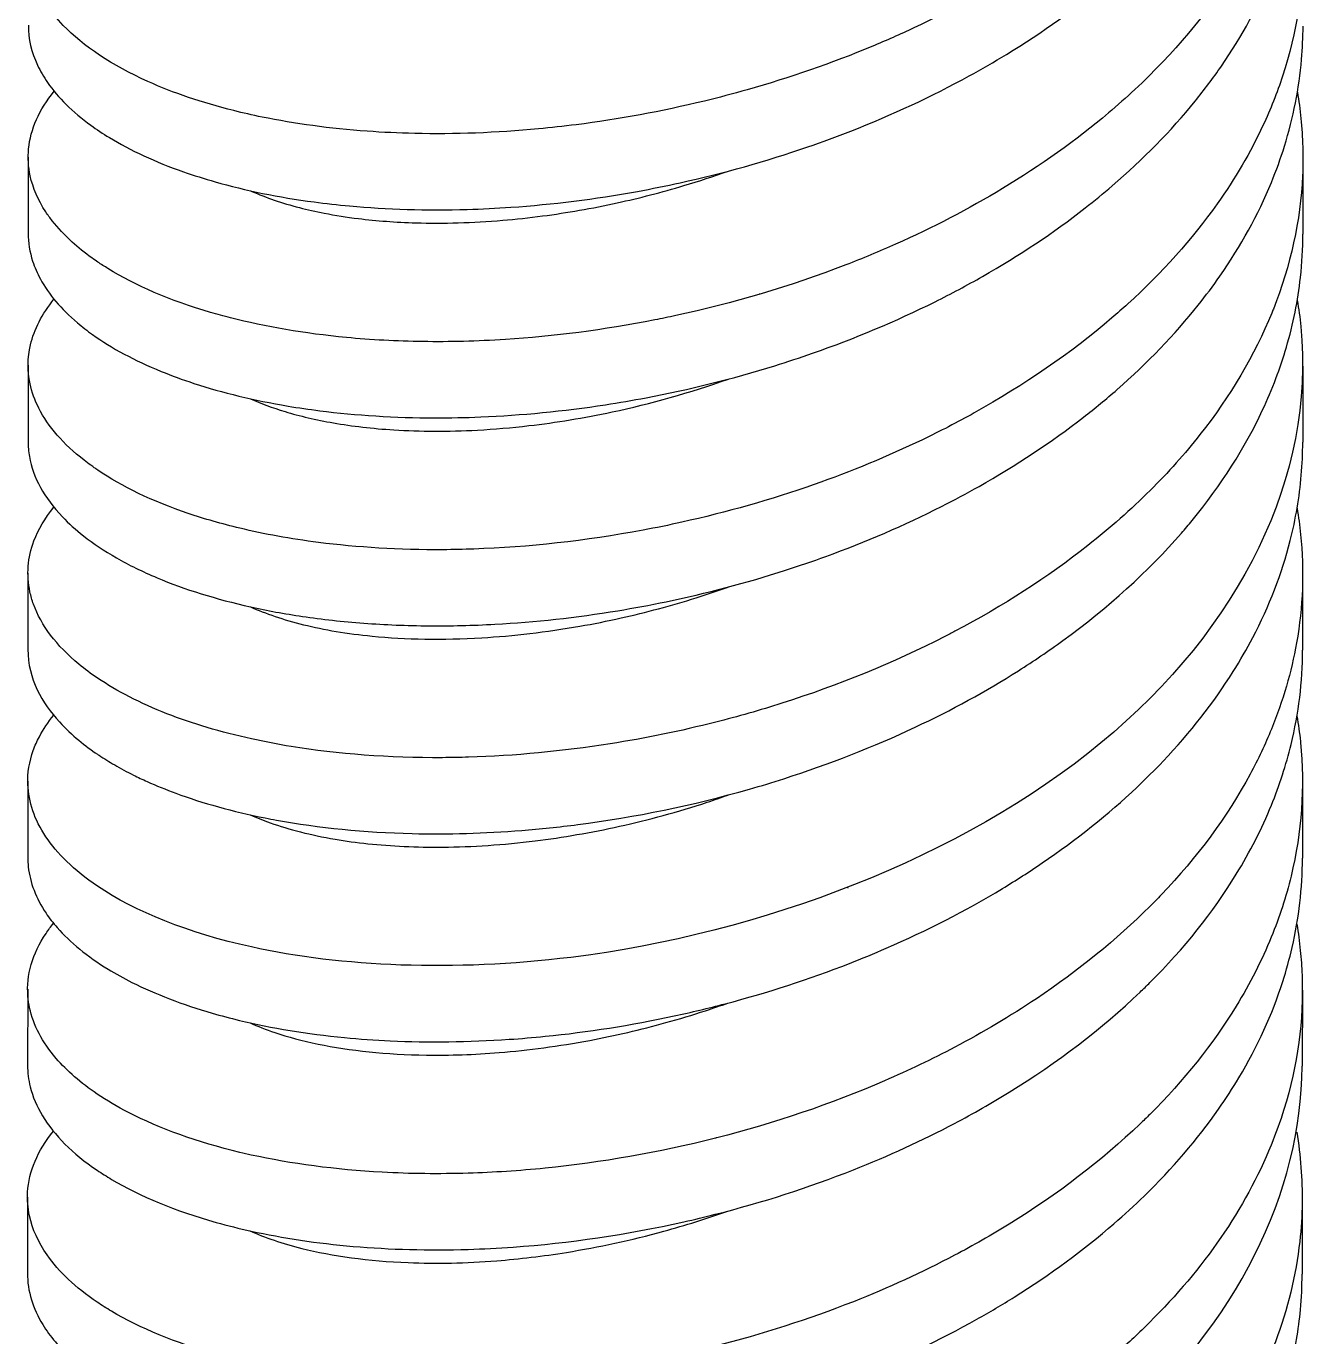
# Model space of a CAD drawing. Header units: millimetres. Extents: x 129 to 6329, y 33 to 3553.
# Drawn here: x 3519.39 to 3539.62, y 2649.6 to 2670.17 of the extents above; entities that cross this region are included whole.
import ezdxf

# ---------------------------------------------------------------- set-up
doc = ezdxf.new("R2010")
doc.units = ezdxf.units.MM
doc.layers.add('vistasIsometricas', color=255, linetype='Continuous')

msp = doc.modelspace()

# ---------------------------------------------------------------- linework, layer by layer
at = {"layer": 'vistasIsometricas', "extrusion": (1e-16, 0.816497, 0.57735)}
for p, q in [((3521.923, 2669.062), (3521.923, 2669.062)), ((3519.422, 2668.119), (3519.421, 2666.924)), ((3539.422, 2668.104), (3539.421, 2666.91)), ((3521.92, 2665.797), (3521.92, 2665.797)), ((3519.42, 2664.854), (3519.419, 2663.66)), ((3539.42, 2664.84), (3539.419, 2663.645)), ((3519.417, 2661.59), (3519.416, 2660.395)), ((3539.417, 2661.575), (3539.416, 2660.38)), ((3521.916, 2659.268), (3521.916, 2659.268)), ((3519.415, 2658.325), (3519.414, 2657.13)), ((3539.415, 2658.311), (3539.414, 2657.116)), ((3519.413, 2655.061), (3519.412, 2653.866)), ((3539.413, 2655.046), (3539.412, 2653.851)), ((3521.911, 2652.739), (3521.911, 2652.739)), ((3519.41, 2651.796), (3519.409, 2650.601)), ((3539.41, 2651.781), (3539.409, 2650.586))]:
    msp.add_line(p, q, dxfattribs=at)
at = {"layer": 'vistasIsometricas'}
for points, knots in [([(3539.343, 2678.933), (3539.439, 2678.361), (3539.455, 2677.784), (3539.368, 2677.016), (3539.338, 2676.825), (3539.19, 2676.114), (3539.017, 2675.601), (3538.702, 2674.938), (3538.618, 2674.777), (3538.248, 2674.122), (3537.906, 2673.644), (3537.368, 2673.028), (3537.221, 2672.87), (3536.634, 2672.281), (3536.151, 2671.872), (3535.45, 2671.367), (3535.271, 2671.245), (3534.532, 2670.765), (3533.939, 2670.438), (3533.101, 2670.046), (3532.882, 2669.949), (3532.025, 2669.592), (3531.369, 2669.365), (3530.48, 2669.113), (3530.256, 2669.054), (3529.358, 2668.836), (3528.684, 2668.713), (3527.82, 2668.603), (3527.624, 2668.581), (3526.762, 2668.5), (3526.111, 2668.477), (3525.232, 2668.497), (3524.984, 2668.508), (3524.156, 2668.568), (3523.603, 2668.643), (3522.939, 2668.779), (3522.791, 2668.813), (3522.147, 2668.974), (3521.696, 2669.128), (3520.735, 2669.56), (3520.288, 2669.86), (3519.765, 2670.402), (3519.615, 2670.628), (3519.472, 2670.997), (3519.439, 2671.137), (3519.421, 2671.374), (3519.424, 2671.47), (3519.47, 2671.817), (3519.573, 2672.065), (3519.771, 2672.342), (3519.8, 2672.38), (3519.831, 2672.418)], [0.175684, 0.175684, 0.175684, 0.175684, 0.289361, 0.289361, 0.327263, 0.327263, 0.430784, 0.430784, 0.464507, 0.464507, 0.569012, 0.569012, 0.605906, 0.605906, 0.709666, 0.709666, 0.744112, 0.744112, 0.848451, 0.848451, 0.884753, 0.884753, 0.988654, 0.988654, 1.023532, 1.023532, 1.127769, 1.127769, 1.158569, 1.158569, 1.263895, 1.263895, 1.306503, 1.306503, 1.408945, 1.408945, 1.439305, 1.439305, 1.544473, 1.544473, 1.694401, 1.694401, 1.792491, 1.792491, 1.851269, 1.851269, 1.891533, 1.891533, 1.996727, 1.996727, 2.013608, 2.013608, 2.013608, 2.013608]), ([(3519.424, 2670.189), (3519.423, 2669.978), (3519.472, 2669.768), (3519.612, 2669.47), (3519.664, 2669.379), (3519.889, 2669.055), (3520.116, 2668.829), (3520.495, 2668.554), (3520.592, 2668.489), (3521.026, 2668.226), (3521.415, 2668.045), (3522.017, 2667.833), (3522.183, 2667.781), (3522.829, 2667.597), (3523.348, 2667.49), (3524.089, 2667.391), (3524.275, 2667.371), (3525.051, 2667.3), (3525.67, 2667.281), (3526.537, 2667.306), (3526.766, 2667.317), (3527.647, 2667.378), (3528.312, 2667.46), (3529.205, 2667.623), (3529.428, 2667.668), (3530.325, 2667.865), (3530.995, 2668.053), (3531.881, 2668.358), (3532.107, 2668.441), (3532.974, 2668.781), (3533.595, 2669.07), (3534.384, 2669.502), (3534.579, 2669.615), (3535.339, 2670.079), (3535.87, 2670.459), (3536.523, 2671.009), (3536.685, 2671.154), (3537.292, 2671.728), (3537.692, 2672.181), (3538.149, 2672.815), (3538.258, 2672.977), (3538.663, 2673.628), (3538.904, 2674.132), (3539.141, 2674.824), (3539.193, 2675.002), (3539.364, 2675.684), (3539.428, 2676.193), (3539.428, 2676.703)], [6.244264, 6.244264, 6.244264, 6.244264, 6.332437, 6.332437, 6.371694, 6.371694, 6.474891, 6.474891, 6.507657, 6.507657, 6.61237, 6.61237, 6.650084, 6.650084, 6.753644, 6.753644, 6.787496, 6.787496, 6.891967, 6.891967, 6.928749, 6.928749, 7.032531, 7.032531, 7.067053, 7.067053, 7.171369, 7.171369, 7.207607, 7.207607, 7.311517, 7.311517, 7.346439, 7.346439, 7.450661, 7.450661, 7.486583, 7.486583, 7.590569, 7.590569, 7.625726, 7.625726, 7.729893, 7.729893, 7.765631, 7.765631, 7.866187, 7.866187, 7.866187, 7.866187]), ([(3539.34, 2675.668), (3539.369, 2675.501), (3539.39, 2675.333), (3539.404, 2675.166), (3539.412, 2675.078), (3539.417, 2674.991), (3539.421, 2674.904), (3539.448, 2674.278), (3539.379, 2673.656), (3539.221, 2673.05), (3539.094, 2672.563), (3538.909, 2672.085), (3538.672, 2671.624), (3538.567, 2671.419), (3538.452, 2671.217), (3538.326, 2671.019), (3537.911, 2670.362), (3537.389, 2669.745), (3536.785, 2669.18), (3536.652, 2669.056), (3536.514, 2668.934), (3536.373, 2668.814), (3535.862, 2668.382), (3535.302, 2667.984), (3534.709, 2667.626), (3534.174, 2667.303), (3533.611, 2667.011), (3533.031, 2666.753), (3532.774, 2666.638), (3532.513, 2666.53), (3532.249, 2666.428), (3531.375, 2666.09), (3530.475, 2665.826), (3529.584, 2665.633), (3529.473, 2665.609), (3529.362, 2665.586), (3529.251, 2665.564), (3528.452, 2665.406), (3527.664, 2665.306), (3526.908, 2665.257), (3526.465, 2665.229), (3526.033, 2665.219), (3525.615, 2665.224), (3525.199, 2665.23), (3524.798, 2665.252), (3524.414, 2665.288), (3523.752, 2665.351), (3523.143, 2665.457), (3522.596, 2665.597), (3522.49, 2665.624), (3522.386, 2665.652), (3522.284, 2665.682), (3521.644, 2665.87), (3521.103, 2666.105), (3520.673, 2666.37), (3520.618, 2666.403), (3520.565, 2666.438), (3520.514, 2666.472)], [0.28219503, 0.28219503, 0.28219503, 0.28219503, 0.28243188, 0.28243188, 0.28243188, 0.28255539, 0.28255539, 0.28255539, 0.28344089, 0.28344089, 0.28344089, 0.28415316, 0.28415316, 0.28415316, 0.28446954, 0.28446954, 0.28446954, 0.28551903, 0.28551903, 0.28551903, 0.28575093, 0.28575093, 0.28575093, 0.2865907, 0.2865907, 0.2865907, 0.2873487, 0.2873487, 0.2873487, 0.28768599, 0.28768599, 0.28768599, 0.28880654, 0.28880654, 0.28880654, 0.28894648, 0.28894648, 0.28894648, 0.28995419, 0.28995419, 0.28995419, 0.29054425, 0.29054425, 0.29054425, 0.29113103, 0.29113103, 0.29113103, 0.29214202, 0.29214202, 0.29214202, 0.29233935, 0.29233935, 0.29233935, 0.29358186, 0.29358186, 0.29358186, 0.29373979, 0.29373979, 0.29373979, 0.29373979]), ([(3519.421, 2666.924), (3519.421, 2666.778), (3519.444, 2666.632), (3519.522, 2666.392), (3519.562, 2666.298), (3519.742, 2665.966), (3519.937, 2665.735), (3520.268, 2665.456), (3520.347, 2665.394), (3520.73, 2665.121), (3521.09, 2664.927), (3521.67, 2664.69), (3521.842, 2664.627), (3522.469, 2664.422), (3522.963, 2664.302), (3523.66, 2664.185), (3523.826, 2664.161), (3524.565, 2664.067), (3525.171, 2664.029), (3526.04, 2664.027), (3526.279, 2664.032), (3527.16, 2664.069), (3527.816, 2664.132), (3528.691, 2664.266), (3528.903, 2664.302), (3529.791, 2664.471), (3530.467, 2664.638), (3531.333, 2664.907), (3531.531, 2664.973), (3532.39, 2665.273), (3533.034, 2665.543), (3533.904, 2665.976), (3534.152, 2666.109), (3534.968, 2666.574), (3535.508, 2666.933), (3536.151, 2667.435), (3536.292, 2667.55), (3536.915, 2668.085), (3537.351, 2668.529), (3537.876, 2669.177), (3538.014, 2669.36), (3538.468, 2670.02), (3538.735, 2670.51), (3539.003, 2671.169), (3539.061, 2671.326), (3539.28, 2672.004), (3539.382, 2672.533), (3539.422, 2673.189), (3539.426, 2673.314), (3539.426, 2673.439)], [1.378322, 1.378322, 1.378322, 1.378322, 1.439529, 1.439529, 1.479641, 1.479641, 1.582645, 1.582645, 1.612616, 1.612616, 1.717918, 1.717918, 1.759433, 1.759433, 1.862118, 1.862118, 1.893291, 1.893291, 1.998325, 1.998325, 2.037554, 2.037554, 2.140762, 2.140762, 2.173552, 2.173552, 2.278263, 2.278263, 2.309526, 2.309526, 2.414833, 2.414833, 2.458063, 2.458063, 2.560368, 2.560368, 2.590236, 2.590236, 2.69547, 2.69547, 2.736122, 2.736122, 2.839001, 2.839001, 2.870791, 2.870791, 2.975709, 2.975709, 3.000289, 3.000289, 3.000289, 3.000289]), ([(3539.338, 2672.404), (3539.372, 2672.202), (3539.396, 2671.999), (3539.41, 2671.797), (3539.417, 2671.697), (3539.421, 2671.598), (3539.423, 2671.498), (3539.437, 2670.786), (3539.328, 2670.077), (3539.102, 2669.39), (3539.016, 2669.129), (3538.914, 2668.87), (3538.795, 2668.616), (3538.599, 2668.194), (3538.358, 2667.783), (3538.078, 2667.388), (3537.684, 2666.831), (3537.21, 2666.303), (3536.674, 2665.815), (3536.592, 2665.741), (3536.51, 2665.668), (3536.425, 2665.596), (3535.778, 2665.041), (3535.048, 2664.541), (3534.264, 2664.105), (3533.999, 2663.957), (3533.729, 2663.817), (3533.453, 2663.685), (3532.902, 2663.42), (3532.331, 2663.184), (3531.751, 2662.98), (3531.069, 2662.741), (3530.373, 2662.544), (3529.679, 2662.39), (3529.475, 2662.344), (3529.272, 2662.303), (3529.069, 2662.265), (3528.162, 2662.095), (3527.266, 2661.998), (3526.412, 2661.968), (3526.251, 2661.963), (3526.091, 2661.959), (3525.933, 2661.958), (3525.243, 2661.954), (3524.585, 2661.994), (3523.974, 2662.072), (3523.538, 2662.128), (3523.126, 2662.203), (3522.742, 2662.295), (3522.456, 2662.364), (3522.185, 2662.442), (3521.932, 2662.528), (3521.369, 2662.719), (3520.892, 2662.95), (3520.512, 2663.207)], [0.28847425, 0.28847425, 0.28847425, 0.28847425, 0.28876147, 0.28876147, 0.28876147, 0.28890283, 0.28890283, 0.28890283, 0.28991388, 0.28991388, 0.28991388, 0.29029842, 0.29029842, 0.29029842, 0.29093663, 0.29093663, 0.29093663, 0.29183537, 0.29183537, 0.29183537, 0.29197144, 0.29197144, 0.29197144, 0.29301877, 0.29301877, 0.29301877, 0.29337232, 0.29337232, 0.29337232, 0.29407911, 0.29407911, 0.29407911, 0.29490928, 0.29490928, 0.29490928, 0.29515292, 0.29515292, 0.29515292, 0.29624074, 0.29624074, 0.29624074, 0.29644623, 0.29644623, 0.29644623, 0.29734314, 0.29734314, 0.29734314, 0.29798318, 0.29798318, 0.29798318, 0.29846074, 0.29846074, 0.29846074, 0.29952014, 0.29952014, 0.29952014, 0.29952014]), ([(3519.419, 2663.66), (3519.419, 2663.579), (3519.426, 2663.499), (3519.497, 2663.093), (3519.671, 2662.773), (3520.055, 2662.371), (3520.166, 2662.271), (3520.443, 2662.053), (3520.616, 2661.938), (3521.002, 2661.718), (3521.214, 2661.614), (3521.875, 2661.336), (3522.367, 2661.182), (3523.171, 2661.003), (3523.442, 2660.953), (3524.033, 2660.866), (3524.354, 2660.83), (3525.019, 2660.78), (3525.361, 2660.766), (3526.049, 2660.761), (3526.394, 2660.769), (3527.374, 2660.823), (3528.02, 2660.893), (3528.924, 2661.042), (3529.177, 2661.089), (3530.058, 2661.272), (3530.685, 2661.436), (3531.515, 2661.703), (3531.726, 2661.775), (3532.561, 2662.08), (3533.17, 2662.342), (3533.952, 2662.739), (3534.148, 2662.844), (3534.923, 2663.282), (3535.472, 2663.644), (3536.16, 2664.178), (3536.336, 2664.323), (3536.983, 2664.888), (3537.41, 2665.332), (3537.899, 2665.947), (3538.012, 2666.098), (3538.448, 2666.725), (3538.719, 2667.217), (3539.004, 2667.911), (3539.073, 2668.1), (3539.272, 2668.74), (3539.362, 2669.196), (3539.416, 2669.827), (3539.423, 2670.001), (3539.424, 2670.174)], [1.378444, 1.378444, 1.378444, 1.378444, 1.411952, 1.411952, 1.548804, 1.548804, 1.595647, 1.595647, 1.654035, 1.654035, 1.712973, 1.712973, 1.823764, 1.823764, 1.876731, 1.876731, 1.935058, 1.935058, 1.993453, 1.993453, 2.049716, 2.049716, 2.150959, 2.150959, 2.190053, 2.190053, 2.287315, 2.287315, 2.320783, 2.320783, 2.420868, 2.420868, 2.455059, 2.455059, 2.55874, 2.55874, 2.595978, 2.595978, 2.700579, 2.700579, 2.733889, 2.733889, 2.837276, 2.837276, 2.875756, 2.875756, 2.966161, 2.966161, 3.00037, 3.00037, 3.00037, 3.00037]), ([(3520.514, 2666.472), (3520.489, 2666.489), (3520.452, 2666.515), (3520.421, 2666.537), (3520.309, 2666.617), (3520.206, 2666.7), (3520.112, 2666.785), (3519.992, 2666.894), (3519.888, 2667.005), (3519.799, 2667.119), (3519.762, 2667.166), (3519.729, 2667.213), (3519.697, 2667.26), (3519.576, 2667.445), (3519.494, 2667.635), (3519.453, 2667.826), (3519.423, 2667.966), (3519.415, 2668.108), (3519.428, 2668.248), (3519.458, 2668.557), (3519.593, 2668.864), (3519.828, 2669.154)], [0.29373979, 0.29373979, 0.29373979, 0.29373979, 0.293816429, 0.293816429, 0.293816429, 0.294101062, 0.294101062, 0.294101062, 0.294462334, 0.294462334, 0.294462334, 0.294610269, 0.294610269, 0.294610269, 0.295184877, 0.295184877, 0.295184877, 0.295605164, 0.295605164, 0.295605164, 0.296528039, 0.296528039, 0.296528039, 0.296528039]), ([(3539.336, 2669.139), (3539.359, 2669.002), (3539.377, 2668.865), (3539.391, 2668.727), (3539.421, 2668.428), (3539.429, 2668.129), (3539.416, 2667.83), (3539.384, 2667.122), (3539.229, 2666.417), (3538.958, 2665.734), (3538.95, 2665.713), (3538.941, 2665.692), (3538.933, 2665.672), (3538.663, 2665.01), (3538.284, 2664.369), (3537.807, 2663.764), (3537.57, 2663.463), (3537.309, 2663.171), (3537.027, 2662.889), (3536.724, 2662.588), (3536.397, 2662.298), (3536.047, 2662.023), (3535.416, 2661.525), (3534.714, 2661.074), (3533.963, 2660.678), (3533.911, 2660.651), (3533.859, 2660.624), (3533.806, 2660.597), (3532.996, 2660.181), (3532.132, 2659.83), (3531.246, 2659.548), (3530.903, 2659.438), (3530.556, 2659.34), (3530.208, 2659.251), (3529.657, 2659.112), (3529.104, 2658.998), (3528.554, 2658.912), (3527.799, 2658.793), (3527.052, 2658.723), (3526.332, 2658.701), (3526.195, 2658.697), (3526.059, 2658.695), (3525.924, 2658.694), (3525.08, 2658.689), (3524.278, 2658.75), (3523.548, 2658.869), (3523.335, 2658.904), (3523.127, 2658.944), (3522.927, 2658.988), (3522.442, 2659.095), (3521.996, 2659.228), (3521.599, 2659.384), (3521.18, 2659.548), (3520.815, 2659.737), (3520.509, 2659.943)], [0.29499108, 0.29499108, 0.29499108, 0.29499108, 0.29518487, 0.29518487, 0.29518487, 0.29560518, 0.29560518, 0.29560518, 0.29660005, 0.29660005, 0.29660005, 0.29662996, 0.29662996, 0.29662996, 0.29759492, 0.29759492, 0.29759492, 0.29807505, 0.29807505, 0.29807505, 0.29858982, 0.29858982, 0.29858982, 0.29952014, 0.29952014, 0.29952014, 0.29958469, 0.29958469, 0.29958469, 0.30057956, 0.30057956, 0.30057956, 0.30096523, 0.30096523, 0.30096523, 0.30157445, 0.30157445, 0.30157445, 0.30241032, 0.30241032, 0.30241032, 0.30256932, 0.30256932, 0.30256932, 0.30356419, 0.30356419, 0.30356419, 0.30385541, 0.30385541, 0.30385541, 0.30455908, 0.30455908, 0.30455908, 0.3053005, 0.3053005, 0.3053005, 0.3053005]), ([(3522.911, 2667.591), (3522.918, 2667.588), (3522.925, 2667.585), (3523.15, 2667.485), (3523.4, 2667.399), (3523.803, 2667.295), (3523.932, 2667.266), (3524.238, 2667.207), (3524.417, 2667.178), (3524.887, 2667.12), (3525.188, 2667.098), (3525.935, 2667.075), (3526.391, 2667.088), (3527.072, 2667.145), (3527.281, 2667.168), (3527.876, 2667.247), (3528.268, 2667.315), (3529.011, 2667.478), (3529.361, 2667.568), (3529.944, 2667.742), (3530.178, 2667.819), (3530.41, 2667.901)], [-26.1269212, -26.1269212, -26.1269212, -26.1269212, -26.1247149, -26.1247149, -26.0559135, -26.0559135, -26.0254229, -26.0254229, -25.9868168, -25.9868168, -25.928189, -25.928189, -25.8480943, -25.8480943, -25.8134513, -25.8134513, -25.7505426, -25.7505426, -25.695157, -25.695157, -25.6580284, -25.6580284, -25.6580284, -25.6580284]), ([(3520.509, 2658.748), (3520.51, 2658.747), (3520.526, 2658.736), (3520.534, 2658.731), (3520.612, 2658.679), (3520.693, 2658.629), (3520.778, 2658.58), (3520.872, 2658.525), (3520.97, 2658.472), (3521.073, 2658.421), (3521.143, 2658.386), (3521.215, 2658.352), (3521.288, 2658.319), (3521.431, 2658.255), (3521.581, 2658.194), (3521.736, 2658.136), (3522.16, 2657.98), (3522.632, 2657.849), (3523.14, 2657.748), (3523.198, 2657.736), (3523.258, 2657.725), (3523.317, 2657.714), (3523.978, 2657.593), (3524.696, 2657.521), (3525.447, 2657.503), (3526.005, 2657.49), (3526.58, 2657.506), (3527.164, 2657.552), (3527.455, 2657.575), (3527.749, 2657.606), (3528.043, 2657.644), (3528.945, 2657.76), (3529.855, 2657.947), (3530.738, 2658.2), (3530.919, 2658.251), (3531.099, 2658.306), (3531.277, 2658.363), (3531.991, 2658.592), (3532.683, 2658.863), (3533.338, 2659.172), (3533.908, 2659.44), (3534.45, 2659.737), (3534.957, 2660.058), (3535.197, 2660.211), (3535.43, 2660.368), (3535.653, 2660.531), (3536.367, 2661.049), (3536.993, 2661.617), (3537.516, 2662.218), (3537.572, 2662.283), (3537.628, 2662.349), (3537.682, 2662.415), (3538.141, 2662.973), (3538.512, 2663.556), (3538.79, 2664.151), (3538.942, 2664.477), (3539.066, 2664.807), (3539.163, 2665.138), (3539.27, 2665.502), (3539.343, 2665.868), (3539.383, 2666.232), (3539.409, 2666.459), (3539.421, 2666.685), (3539.421, 2666.91)], [0.69258372, 0.69258372, 0.69258372, 0.69258372, 0.692597552, 0.692597552, 0.692597552, 0.692721185, 0.692721185, 0.692721185, 0.692858657, 0.692858657, 0.692858657, 0.692952365, 0.692952365, 0.692952365, 0.6931336, 0.6931336, 0.6931336, 0.693626437, 0.693626437, 0.693626437, 0.693683486, 0.693683486, 0.693683486, 0.694314428, 0.694314428, 0.694314428, 0.694783259, 0.694783259, 0.694783259, 0.695017242, 0.695017242, 0.695017242, 0.695735864, 0.695735864, 0.695735864, 0.695883032, 0.695883032, 0.695883032, 0.696471433, 0.696471433, 0.696471433, 0.696982805, 0.696982805, 0.696982805, 0.697225197, 0.697225197, 0.697225197, 0.697998568, 0.697998568, 0.697998568, 0.698082577, 0.698082577, 0.698082577, 0.698793173, 0.698793173, 0.698793173, 0.69918235, 0.69918235, 0.69918235, 0.699610877, 0.699610877, 0.699610877, 0.699877011, 0.699877011, 0.699877011, 0.699877011]), ([(3520.512, 2663.207), (3520.504, 2663.213), (3520.493, 2663.22), (3520.484, 2663.226), (3520.475, 2663.233), (3520.466, 2663.239), (3520.457, 2663.245), (3520.449, 2663.251), (3520.441, 2663.256), (3520.433, 2663.262), (3520.423, 2663.269), (3520.413, 2663.276), (3520.403, 2663.284), (3520.368, 2663.309), (3520.333, 2663.335), (3520.3, 2663.361), (3519.973, 2663.616), (3519.734, 2663.892), (3519.588, 2664.179), (3519.524, 2664.305), (3519.479, 2664.433), (3519.451, 2664.562), (3519.407, 2664.765), (3519.409, 2664.97), (3519.457, 2665.173), (3519.515, 2665.417), (3519.638, 2665.659), (3519.826, 2665.889)], [0.299520136, 0.299520136, 0.299520136, 0.299520136, 0.299542715, 0.299542715, 0.299542715, 0.299565295, 0.299565295, 0.299565295, 0.299584658, 0.299584658, 0.299584658, 0.299610454, 0.299610454, 0.299610454, 0.299700772, 0.299700772, 0.299700772, 0.300579548, 0.300579548, 0.300579548, 0.300965225, 0.300965225, 0.300965225, 0.301574443, 0.301574443, 0.301574443, 0.302308335, 0.302308335, 0.302308335, 0.302308335]), ([(3539.333, 2665.875), (3539.356, 2665.738), (3539.375, 2665.6), (3539.389, 2665.462), (3539.624, 2663.118), (3538.437, 2660.728), (3536.253, 2658.926), (3534.06, 2657.116), (3530.906, 2655.926), (3527.934, 2655.56), (3526.096, 2655.334), (3524.338, 2655.411), (3522.924, 2655.723), (3521.928, 2655.943), (3521.102, 2656.276), (3520.507, 2656.678)], [0.30077124, 0.30077124, 0.30077124, 0.30077124, 0.30096522, 0.30096522, 0.30096522, 0.30426652, 0.30426652, 0.30426652, 0.30758334, 0.30758334, 0.30758334, 0.30963575, 0.30963575, 0.30963575, 0.31108084, 0.31108084, 0.31108084, 0.31108084]), ([(3522.909, 2664.327), (3523.071, 2664.253), (3523.252, 2664.186), (3523.682, 2664.056), (3523.936, 2663.996), (3524.505, 2663.897), (3524.823, 2663.86), (3525.571, 2663.813), (3526.009, 2663.811), (3526.733, 2663.85), (3527.003, 2663.873), (3527.705, 2663.955), (3528.141, 2664.026), (3529.19, 2664.25), (3529.803, 2664.421), (3530.408, 2664.636)], [-26.7491025, -26.7491025, -26.7491025, -26.7491025, -26.6971689, -26.6971689, -26.6366912, -26.6366912, -26.5718275, -26.5718275, -26.4927321, -26.4927321, -26.4471772, -26.4471772, -26.3768138, -26.3768138, -26.2799841, -26.2799841, -26.2799841, -26.2799841]), ([(3519.414, 2657.13), (3519.414, 2657.08), (3519.417, 2657.03), (3519.449, 2656.733), (3519.543, 2656.489), (3519.753, 2656.176), (3519.812, 2656.101), (3520.08, 2655.794), (3520.348, 2655.575), (3520.793, 2655.303), (3520.917, 2655.234), (3521.416, 2654.983), (3521.838, 2654.82), (3522.448, 2654.644), (3522.59, 2654.606), (3523.243, 2654.45), (3523.795, 2654.358), (3524.618, 2654.279), (3524.858, 2654.262), (3525.701, 2654.223), (3526.326, 2654.23), (3527.155, 2654.286), (3527.342, 2654.302), (3528.199, 2654.387), (3528.879, 2654.494), (3529.825, 2654.698), (3530.091, 2654.761), (3531.017, 2655.005), (3531.67, 2655.216), (3532.5, 2655.54), (3532.693, 2655.62), (3533.519, 2655.979), (3534.13, 2656.292), (3534.92, 2656.769), (3535.129, 2656.903), (3535.87, 2657.408), (3536.367, 2657.805), (3536.959, 2658.363), (3537.097, 2658.501), (3537.653, 2659.087), (3538.02, 2659.556), (3538.438, 2660.22), (3538.54, 2660.398), (3538.894, 2661.073), (3539.091, 2661.582), (3539.266, 2662.27), (3539.302, 2662.441), (3539.389, 2662.955), (3539.419, 2663.3), (3539.419, 2663.645)], [3.000422, 3.000422, 3.000422, 3.000422, 3.021356, 3.021356, 3.124776, 3.124776, 3.158199, 3.158199, 3.26277, 3.26277, 3.299914, 3.299914, 3.403613, 3.403613, 3.434009, 3.434009, 3.53933, 3.53933, 3.581399, 3.581399, 3.683959, 3.683959, 3.713696, 3.713696, 3.818978, 3.818978, 3.860186, 3.860186, 3.962938, 3.962938, 3.994329, 3.994329, 4.099322, 4.099322, 4.138329, 4.138329, 4.241587, 4.241587, 4.274529, 4.274529, 4.379205, 4.379205, 4.416765, 4.416765, 4.520364, 4.520364, 4.554327, 4.554327, 4.622369, 4.622369, 4.622369, 4.622369]), ([(3520.509, 2659.943), (3520.405, 2660.013), (3520.308, 2660.086), (3520.218, 2660.16), (3519.865, 2660.452), (3519.624, 2660.772), (3519.505, 2661.101), (3519.481, 2661.166), (3519.463, 2661.231), (3519.449, 2661.297), (3519.392, 2661.563), (3519.413, 2661.833), (3519.512, 2662.096), (3519.58, 2662.276), (3519.684, 2662.453), (3519.824, 2662.624)], [0.305300503, 0.305300503, 0.305300503, 0.305300503, 0.305553955, 0.305553955, 0.305553955, 0.306548826, 0.306548826, 0.306548826, 0.306745592, 0.306745592, 0.306745592, 0.307543707, 0.307543707, 0.307543707, 0.308088698, 0.308088698, 0.308088698, 0.308088698]), ([(3539.331, 2662.61), (3539.354, 2662.473), (3539.372, 2662.335), (3539.386, 2662.198), (3539.443, 2661.631), (3539.422, 2661.061), (3539.322, 2660.497), (3539.241, 2660.04), (3539.109, 2659.587), (3538.928, 2659.143), (3538.831, 2658.904), (3538.719, 2658.668), (3538.594, 2658.435), (3538.236, 2657.77), (3537.766, 2657.134), (3537.2, 2656.541), (3537.142, 2656.48), (3537.082, 2656.42), (3537.022, 2656.36), (3536.497, 2655.837), (3535.897, 2655.351), (3535.24, 2654.911), (3534.833, 2654.639), (3534.404, 2654.384), (3533.958, 2654.149), (3533.601, 2653.961), (3533.233, 2653.785), (3532.857, 2653.622), (3532.011, 2653.256), (3531.122, 2652.956), (3530.224, 2652.727), (3530.217, 2652.726), (3530.21, 2652.724), (3530.203, 2652.722), (3529.311, 2652.496), (3528.41, 2652.339), (3527.532, 2652.251), (3527.125, 2652.21), (3526.722, 2652.184), (3526.327, 2652.172), (3525.865, 2652.158), (3525.413, 2652.163), (3524.977, 2652.187), (3524.24, 2652.227), (3523.548, 2652.321), (3522.922, 2652.458), (3522.862, 2652.472), (3522.803, 2652.485), (3522.744, 2652.499), (3522.073, 2652.66), (3521.483, 2652.873), (3520.996, 2653.124), (3520.818, 2653.216), (3520.654, 2653.312), (3520.505, 2653.414)], [0.30655185, 0.30655185, 0.30655185, 0.30655185, 0.30674558, 0.30674558, 0.30674558, 0.30754374, 0.30754374, 0.30754374, 0.30819067, 0.30819067, 0.30819067, 0.30853863, 0.30853863, 0.30853863, 0.3095335, 0.3095335, 0.3095335, 0.30963575, 0.30963575, 0.30963575, 0.31052837, 0.31052837, 0.31052837, 0.31108084, 0.31108084, 0.31108084, 0.31152326, 0.31152326, 0.31152326, 0.31251813, 0.31251813, 0.31251813, 0.31252593, 0.31252593, 0.31252593, 0.313513, 0.313513, 0.313513, 0.31397102, 0.31397102, 0.31397102, 0.31450789, 0.31450789, 0.31450789, 0.3154161, 0.3154161, 0.3154161, 0.31550275, 0.31550275, 0.31550275, 0.31649762, 0.31649762, 0.31649762, 0.31686119, 0.31686119, 0.31686119, 0.31686119]), ([(3522.907, 2661.062), (3523.146, 2660.954), (3523.425, 2660.859), (3524.066, 2660.701), (3524.427, 2660.64), (3525.345, 2660.55), (3525.923, 2660.539), (3527.033, 2660.605), (3527.548, 2660.665), (3528.291, 2660.795), (3528.507, 2660.838), (3529.116, 2660.975), (3529.51, 2661.08), (3530.071, 2661.256), (3530.238, 2661.312), (3530.405, 2661.372)], [-27.3713075, -27.3713075, -27.3713075, -27.3713075, -27.2948605, -27.2948605, -27.2161602, -27.2161602, -27.1107157, -27.1107157, -27.025809, -27.025809, -26.9911999, -26.9911999, -26.9289284, -26.9289284, -26.9022477, -26.9022477, -26.9022477, -26.9022477]), ([(3519.416, 2660.395), (3519.414, 2659.932), (3519.646, 2659.547), (3519.91, 2659.256), (3520.106, 2659.04), (3520.323, 2658.873), (3520.509, 2658.748)], [0.68805117, 0.68805117, 0.68805117, 0.68805117, 0.690648145, 0.690648145, 0.690648145, 0.692583714, 0.692583714, 0.692583714, 0.692583714]), ([(3520.504, 2652.219), (3520.576, 2652.17), (3520.651, 2652.122), (3520.729, 2652.076), (3521.177, 2651.811), (3521.73, 2651.581), (3522.37, 2651.401), (3522.547, 2651.351), (3522.731, 2651.305), (3522.921, 2651.264), (3523.417, 2651.154), (3523.954, 2651.073), (3524.522, 2651.024), (3525.096, 2650.975), (3525.701, 2650.958), (3526.326, 2650.977), (3526.558, 2650.984), (3526.793, 2650.996), (3527.03, 2651.013), (3527.905, 2651.076), (3528.81, 2651.207), (3529.71, 2651.41), (3529.874, 2651.446), (3530.038, 2651.486), (3530.202, 2651.527), (3530.937, 2651.713), (3531.665, 2651.947), (3532.37, 2652.226), (3532.916, 2652.442), (3533.448, 2652.685), (3533.957, 2652.954), (3534.251, 2653.109), (3534.537, 2653.272), (3534.814, 2653.443), (3535.573, 2653.911), (3536.265, 2654.439), (3536.866, 2655.014), (3536.919, 2655.064), (3536.97, 2655.114), (3537.021, 2655.165), (3537.556, 2655.697), (3538.012, 2656.268), (3538.377, 2656.865), (3538.593, 2657.218), (3538.777, 2657.58), (3538.927, 2657.948), (3539.055, 2658.262), (3539.159, 2658.581), (3539.237, 2658.902), (3539.356, 2659.391), (3539.416, 2659.885), (3539.416, 2660.38)], [0.681023033, 0.681023033, 0.681023033, 0.681023033, 0.681197674, 0.681197674, 0.681197674, 0.682192539, 0.682192539, 0.682192539, 0.682468116, 0.682468116, 0.682468116, 0.683187421, 0.683187421, 0.683187421, 0.6839132, 0.6839132, 0.6839132, 0.684182293, 0.684182293, 0.684182293, 0.685177159, 0.685177159, 0.685177159, 0.685358284, 0.685358284, 0.685358284, 0.686172035, 0.686172035, 0.686172035, 0.686803367, 0.686803367, 0.686803367, 0.687166917, 0.687166917, 0.687166917, 0.688161784, 0.688161784, 0.688161784, 0.688248451, 0.688248451, 0.688248451, 0.689156655, 0.689156655, 0.689156655, 0.689693535, 0.689693535, 0.689693535, 0.690151546, 0.690151546, 0.690151546, 0.690846874, 0.690846874, 0.690846874, 0.690846874]), ([(3520.507, 2656.678), (3520.325, 2656.801), (3520.164, 2656.931), (3519.896, 2657.191), (3519.787, 2657.321), (3519.52, 2657.72), (3519.426, 2657.997), (3519.409, 2658.454), (3519.438, 2658.632), (3519.527, 2658.88), (3519.559, 2658.952), (3519.657, 2659.138), (3519.732, 2659.25), (3519.821, 2659.36)], [0.0000168, 0.0000168, 0.0000168, 0.0000168, 0.0620913, 0.0620913, 0.1203687, 0.1203687, 0.2367379, 0.2367379, 0.3113645, 0.3113645, 0.3420769, 0.3420769, 0.3911918, 0.3911918, 0.3911918, 0.3911918]), ([(3539.329, 2659.345), (3539.351, 2659.214), (3539.369, 2659.082), (3539.382, 2658.95), (3539.383, 2658.944), (3539.383, 2658.939), (3539.384, 2658.933), (3539.454, 2658.232), (3539.404, 2657.526), (3539.236, 2656.833), (3539.158, 2656.511), (3539.054, 2656.192), (3538.926, 2655.878), (3538.776, 2655.51), (3538.592, 2655.148), (3538.376, 2654.795), (3538.011, 2654.198), (3537.554, 2653.628), (3537.02, 2653.095), (3536.969, 2653.045), (3536.917, 2652.994), (3536.865, 2652.944), (3536.264, 2652.369), (3535.571, 2651.841), (3534.813, 2651.373), (3534.535, 2651.202), (3534.249, 2651.039), (3533.956, 2650.884), (3533.446, 2650.616), (3532.915, 2650.372), (3532.368, 2650.156), (3531.664, 2649.877), (3530.935, 2649.644), (3530.2, 2649.457), (3530.037, 2649.416), (3529.873, 2649.377), (3529.709, 2649.34), (3528.808, 2649.138), (3527.903, 2649.006), (3527.028, 2648.943), (3526.791, 2648.926), (3526.557, 2648.914), (3526.325, 2648.907), (3525.7, 2648.888), (3525.094, 2648.905), (3524.521, 2648.954), (3523.952, 2649.003), (3523.415, 2649.085), (3522.919, 2649.194), (3522.73, 2649.236), (3522.546, 2649.282), (3522.368, 2649.331), (3521.729, 2649.511), (3521.175, 2649.741), (3520.728, 2650.006), (3520.649, 2650.053), (3520.574, 2650.1), (3520.502, 2650.149)], [0.3123322, 0.3123322, 0.3123322, 0.3123322, 0.31251815, 0.31251815, 0.31251815, 0.31252594, 0.31252594, 0.31252594, 0.31351303, 0.31351303, 0.31351303, 0.31397103, 0.31397103, 0.31397103, 0.31450792, 0.31450792, 0.31450792, 0.31541612, 0.31541612, 0.31541612, 0.31550279, 0.31550279, 0.31550279, 0.31649766, 0.31649766, 0.31649766, 0.31686121, 0.31686121, 0.31686121, 0.31749256, 0.31749256, 0.31749256, 0.31830629, 0.31830629, 0.31830629, 0.31848742, 0.31848742, 0.31848742, 0.31948229, 0.31948229, 0.31948229, 0.31975138, 0.31975138, 0.31975138, 0.32047718, 0.32047718, 0.32047718, 0.32119647, 0.32119647, 0.32119647, 0.32147205, 0.32147205, 0.32147205, 0.32246692, 0.32246692, 0.32246692, 0.32264156, 0.32264156, 0.32264156, 0.32264156]), ([(3522.904, 2657.797), (3523.002, 2657.753), (3523.107, 2657.711), (3523.514, 2657.566), (3523.855, 2657.479), (3524.401, 2657.386), (3524.573, 2657.363), (3525.119, 2657.305), (3525.512, 2657.286), (3526.389, 2657.294), (3526.875, 2657.326), (3527.809, 2657.442), (3528.251, 2657.518), (3529.155, 2657.718), (3529.616, 2657.844), (3530.184, 2658.031), (3530.293, 2658.068), (3530.402, 2658.107)], [-25.5035253, -25.5035253, -25.5035253, -25.5035253, -25.4722078, -25.4722078, -25.3889485, -25.3889485, -25.3527394, -25.3527394, -25.2785991, -25.2785991, -25.1958613, -25.1958613, -25.1248728, -25.1248728, -25.0520199, -25.0520199, -25.0345778, -25.0345778, -25.0345778, -25.0345778]), ([(3519.409, 2650.601), (3519.409, 2650.463), (3519.43, 2650.324), (3519.512, 2650.055), (3519.572, 2649.924), (3519.763, 2649.612), (3519.915, 2649.433), (3520.248, 2649.133), (3520.414, 2649.008), (3520.778, 2648.776), (3520.974, 2648.669), (3521.402, 2648.468), (3521.634, 2648.374), (3522.095, 2648.214), (3522.32, 2648.147), (3523.191, 2647.921), (3523.9, 2647.806), (3525.266, 2647.702), (3525.896, 2647.692), (3526.738, 2647.729), (3526.93, 2647.741), (3527.778, 2647.806), (3528.447, 2647.895), (3529.348, 2648.066), (3529.577, 2648.114), (3530.478, 2648.322), (3531.146, 2648.515), (3532.022, 2648.827), (3532.243, 2648.911), (3533.102, 2649.257), (3533.721, 2649.551), (3534.507, 2649.993), (3534.702, 2650.109), (3535.456, 2650.582), (3535.98, 2650.966), (3536.621, 2651.521), (3536.778, 2651.665), (3537.374, 2652.244), (3537.765, 2652.701), (3538.212, 2653.34), (3538.318, 2653.505), (3538.71, 2654.16), (3538.941, 2654.665), (3539.163, 2655.358), (3539.212, 2655.536), (3539.36, 2656.179), (3539.414, 2656.647), (3539.414, 2657.116)], [1.378572, 1.378572, 1.378572, 1.378572, 1.43653, 1.43653, 1.492405, 1.492405, 1.572236, 1.572236, 1.633185, 1.633185, 1.691297, 1.691297, 1.749619, 1.749619, 1.799788, 1.799788, 1.934562, 1.934562, 2.039892, 2.039892, 2.070584, 2.070584, 2.174691, 2.174691, 2.210137, 2.210137, 2.314223, 2.314223, 2.349761, 2.349761, 2.453875, 2.453875, 2.489293, 2.489293, 2.59337, 2.59337, 2.628946, 2.628946, 2.733072, 2.733072, 2.768441, 2.768441, 2.872502, 2.872502, 2.908143, 2.908143, 3.000672, 3.000672, 3.000672, 3.000672]), ([(3520.505, 2653.414), (3520.245, 2653.589), (3520.029, 2653.778), (3519.86, 2653.975), (3519.642, 2654.229), (3519.502, 2654.496), (3519.444, 2654.768), (3519.431, 2654.828), (3519.422, 2654.889), (3519.417, 2654.949), (3519.39, 2655.283), (3519.486, 2655.618), (3519.701, 2655.936), (3519.737, 2655.99), (3519.776, 2656.043), (3519.819, 2656.095)], [0.316861192, 0.316861192, 0.316861192, 0.316861192, 0.317492507, 0.317492507, 0.317492507, 0.318306281, 0.318306281, 0.318306281, 0.318487376, 0.318487376, 0.318487376, 0.319482246, 0.319482246, 0.319482246, 0.319649418, 0.319649418, 0.319649418, 0.319649418]), ([(3539.326, 2656.08), (3539.349, 2655.943), (3539.368, 2655.806), (3539.381, 2655.668), (3539.394, 2655.54), (3539.403, 2655.411), (3539.408, 2655.282), (3539.435, 2654.574), (3539.339, 2653.865), (3539.124, 2653.172), (3539.066, 2652.984), (3538.999, 2652.798), (3538.923, 2652.613), (3538.72, 2652.116), (3538.456, 2651.629), (3538.134, 2651.161), (3537.815, 2650.698), (3537.44, 2650.252), (3537.017, 2649.831), (3536.855, 2649.669), (3536.686, 2649.511), (3536.51, 2649.357), (3535.876, 2648.8), (3535.154, 2648.294), (3534.371, 2647.848), (3534.234, 2647.77), (3534.094, 2647.694), (3533.953, 2647.62), (3533.291, 2647.271), (3532.592, 2646.964), (3531.872, 2646.705), (3531.323, 2646.507), (3530.762, 2646.336), (3530.198, 2646.193), (3529.864, 2646.108), (3529.528, 2646.033), (3529.193, 2645.968), (3528.292, 2645.792), (3527.394, 2645.687), (3526.53, 2645.65), (3526.461, 2645.647), (3526.392, 2645.645), (3526.322, 2645.643), (3525.534, 2645.619), (3524.778, 2645.652), (3524.077, 2645.735), (3523.67, 2645.783), (3523.283, 2645.849), (3522.917, 2645.929), (3522.597, 2646), (3522.294, 2646.082), (3522.011, 2646.175), (3521.413, 2646.37), (3520.904, 2646.612), (3520.5, 2646.884)], [0.31811247, 0.31811247, 0.31811247, 0.31811247, 0.31830631, 0.31830631, 0.31830631, 0.31848738, 0.31848738, 0.31848738, 0.31948226, 0.31948226, 0.31948226, 0.3197514, 0.3197514, 0.3197514, 0.32047715, 0.32047715, 0.32047715, 0.32119649, 0.32119649, 0.32119649, 0.32147204, 0.32147204, 0.32147204, 0.32246691, 0.32246691, 0.32246691, 0.32264157, 0.32264157, 0.32264157, 0.3234618, 0.3234618, 0.3234618, 0.32408666, 0.32408666, 0.32408666, 0.32445669, 0.32445669, 0.32445669, 0.32545157, 0.32545157, 0.32545157, 0.32553175, 0.32553175, 0.32553175, 0.32644645, 0.32644645, 0.32644645, 0.32697684, 0.32697684, 0.32697684, 0.32744135, 0.32744135, 0.32744135, 0.32842193, 0.32842193, 0.32842193, 0.32842193]), ([(3522.902, 2654.533), (3523.022, 2654.478), (3523.152, 2654.428), (3523.498, 2654.311), (3523.724, 2654.25), (3524.468, 2654.096), (3525.041, 2654.034), (3526.035, 2654.021), (3526.417, 2654.034), (3527.272, 2654.103), (3527.747, 2654.166), (3528.627, 2654.331), (3529.027, 2654.424), (3529.635, 2654.593), (3529.843, 2654.655), (3530.167, 2654.761), (3530.284, 2654.801), (3530.401, 2654.843)], [-28.6167805, -28.6167805, -28.6167805, -28.6167805, -28.5784568, -28.5784568, -28.522016, -28.522016, -28.4070925, -28.4070925, -28.34037, -28.34037, -28.2627227, -28.2627227, -28.1993103, -28.1993103, -28.1663739, -28.1663739, -28.1477418, -28.1477418, -28.1477418, -28.1477418]), ([(3519.412, 2653.866), (3519.412, 2653.753), (3519.425, 2653.641), (3519.491, 2653.375), (3519.555, 2653.223), (3519.828, 2652.769), (3520.117, 2652.48), (3520.504, 2652.219)], [3.0003304, 3.0003304, 3.0003304, 3.0003304, 3.0474353, 3.0474353, 3.1121995, 3.1121995, 3.244068, 3.244068, 3.244068, 3.244068]), ([(3520.499, 2645.689), (3520.502, 2645.687), (3520.51, 2645.682), (3520.515, 2645.678), (3520.521, 2645.675), (3520.526, 2645.671), (3520.532, 2645.668), (3520.543, 2645.66), (3520.554, 2645.653), (3520.565, 2645.646), (3520.587, 2645.631), (3520.61, 2645.617), (3520.633, 2645.603), (3520.678, 2645.574), (3520.725, 2645.546), (3520.773, 2645.518), (3520.869, 2645.463), (3520.97, 2645.409), (3521.074, 2645.357), (3522.797, 2644.504), (3525.684, 2644.204), (3528.557, 2644.66), (3531.568, 2645.138), (3534.502, 2646.42), (3536.463, 2648.122), (3538.414, 2649.814), (3539.399, 2651.885), (3539.41, 2653.851)], [0.669462344, 0.669462344, 0.669462344, 0.669462344, 0.669469802, 0.669469802, 0.669469802, 0.66947726, 0.66947726, 0.66947726, 0.669492175, 0.669492175, 0.669492175, 0.669522007, 0.669522007, 0.669522007, 0.669581669, 0.669581669, 0.669581669, 0.669700994, 0.669700994, 0.669700994, 0.671664729, 0.671664729, 0.671664729, 0.673722158, 0.673722158, 0.673722158, 0.675767853, 0.675767853, 0.675767853, 0.675767853]), ([(3520.502, 2650.149), (3520.165, 2650.377), (3519.901, 2650.627), (3519.718, 2650.889), (3519.579, 2651.088), (3519.486, 2651.295), (3519.441, 2651.503), (3519.415, 2651.627), (3519.405, 2651.751), (3519.412, 2651.875), (3519.432, 2652.201), (3519.568, 2652.525), (3519.816, 2652.83)], [0.322641562, 0.322641562, 0.322641562, 0.322641562, 0.323461796, 0.323461796, 0.323461796, 0.324086648, 0.324086648, 0.324086648, 0.324456678, 0.324456678, 0.324456678, 0.325429789, 0.325429789, 0.325429789, 0.325429789]), ([(3539.324, 2652.816), (3539.386, 2652.449), (3539.414, 2652.079), (3539.407, 2651.506), (3539.395, 2651.303), (3539.313, 2650.568), (3539.185, 2650.041), (3538.933, 2649.374), (3538.871, 2649.225), (3538.577, 2648.581), (3538.289, 2648.099), (3537.801, 2647.442), (3537.648, 2647.253), (3537.084, 2646.609), (3536.628, 2646.175), (3535.976, 2645.651), (3535.825, 2645.536), (3535.145, 2645.039), (3534.579, 2644.688), (3533.779, 2644.264), (3533.574, 2644.161), (3532.748, 2643.769), (3532.106, 2643.513), (3531.221, 2643.219), (3530.991, 2643.147), (3530.093, 2642.889), (3529.418, 2642.736), (3528.522, 2642.584), (3528.298, 2642.55), (3527.41, 2642.433), (3526.755, 2642.385), (3525.899, 2642.369), (3525.68, 2642.369), (3524.946, 2642.386), (3524.448, 2642.423), (3523.318, 2642.566), (3522.714, 2642.693), (3521.503, 2643.062), (3520.939, 2643.322), (3520.497, 2643.62)], [1.797574, 1.797574, 1.797574, 1.797574, 1.870478, 1.870478, 1.910521, 1.910521, 2.015686, 2.015686, 2.046087, 2.046087, 2.148544, 2.148544, 2.191093, 2.191093, 2.296423, 2.296423, 2.327182, 2.327182, 2.431374, 2.431374, 2.466459, 2.466459, 2.57043, 2.57043, 2.606449, 2.606449, 2.710708, 2.710708, 2.745508, 2.745508, 2.849386, 2.849386, 2.885792, 2.885792, 2.973006, 2.973006, 3.093985, 3.093985, 3.244251, 3.244251, 3.244251, 3.244251]), ([(3522.9, 2651.268), (3523.134, 2651.162), (3523.407, 2651.069), (3524.196, 2650.872), (3524.759, 2650.794), (3525.822, 2650.751), (3526.288, 2650.76), (3527.13, 2650.826), (3527.496, 2650.87), (3528.371, 2651.011), (3528.882, 2651.121), (3529.73, 2651.354), (3530.065, 2651.46), (3530.398, 2651.578)], [-0.60386, -0.60386, -0.60386, -0.60386, -0.5289194, -0.5289194, -0.4115269, -0.4115269, -0.3293721, -0.3293721, -0.2690335, -0.2690335, -0.1878348, -0.1878348, -0.1346641, -0.1346641, -0.1346641, -0.1346641]), ([(3520.497, 2642.425), (3520.764, 2642.244), (3521.077, 2642.078), (3521.784, 2641.781), (3522.176, 2641.651), (3523.312, 2641.364), (3524.112, 2641.245), (3525.201, 2641.186), (3525.429, 2641.178), (3526.28, 2641.17), (3526.922, 2641.2), (3527.79, 2641.29), (3528.002, 2641.315), (3528.887, 2641.439), (3529.564, 2641.572), (3530.478, 2641.806), (3530.718, 2641.872), (3531.617, 2642.143), (3532.267, 2642.379), (3533.102, 2642.743), (3533.306, 2642.837), (3534.122, 2643.235), (3534.708, 2643.57), (3535.447, 2644.067), (3535.634, 2644.199), (3536.33, 2644.723), (3536.801, 2645.14), (3537.343, 2645.712), (3537.461, 2645.844), (3537.968, 2646.44), (3538.303, 2646.924), (3538.684, 2647.627), (3538.783, 2647.83), (3539.085, 2648.536), (3539.237, 2649.047), (3539.349, 2649.718), (3539.369, 2649.873), (3539.401, 2650.215), (3539.409, 2650.401), (3539.409, 2650.586)], [0.000007, 0.000007, 0.000007, 0.000007, 0.091027, 0.091027, 0.181368, 0.181368, 0.330843, 0.330843, 0.369439, 0.369439, 0.472796, 0.472796, 0.506028, 0.506028, 0.610644, 0.610644, 0.647954, 0.647954, 0.751615, 0.751615, 0.785759, 0.785759, 0.890168, 0.890168, 0.926714, 0.926714, 1.030557, 1.030557, 1.061053, 1.061053, 1.166379, 1.166379, 1.208579, 1.208579, 1.311111, 1.311111, 1.341777, 1.341777, 1.378452, 1.378452, 1.378452, 1.378452])]:
    msp.add_open_spline(points, degree=3, knots=knots, dxfattribs=at)
for points in [[(3520.496, 2669.75), (3520.496, 2669.75), (3520.496, 2669.75), (3520.496, 2669.75)], [(3539.206, 2669.737), (3539.206, 2669.737), (3539.206, 2669.737), (3539.206, 2669.737)], [(3522.303, 2668.942), (3522.303, 2668.942), (3522.303, 2668.942), (3522.303, 2668.942)], [(3535.606, 2668.216), (3535.606, 2668.217), (3535.606, 2668.217), (3535.606, 2668.217)], [(3520.494, 2666.486), (3520.494, 2666.486), (3520.494, 2666.486), (3520.494, 2666.486)], [(3532.285, 2666.442), (3532.285, 2666.442), (3532.285, 2666.442), (3532.285, 2666.442)], [(3539.203, 2666.473), (3539.203, 2666.473), (3539.203, 2666.472), (3539.203, 2666.472)], [(3530.893, 2665.967), (3530.893, 2665.967), (3530.893, 2665.967), (3530.892, 2665.967)], [(3522.301, 2665.677), (3522.301, 2665.677), (3522.301, 2665.677), (3522.301, 2665.677)], [(3535.604, 2664.952), (3535.604, 2664.952), (3535.604, 2664.952), (3535.604, 2664.952)], [(3532.283, 2663.177), (3532.283, 2663.177), (3532.283, 2663.177), (3532.283, 2663.177)], [(3530.89, 2662.702), (3530.89, 2662.702), (3530.89, 2662.702), (3530.89, 2662.702)], [(3522.299, 2662.413), (3522.298, 2662.413), (3522.298, 2662.413), (3522.298, 2662.413)], [(3535.601, 2661.687), (3535.601, 2661.687), (3535.601, 2661.687), (3535.601, 2661.687)], [(3520.489, 2659.957), (3520.489, 2659.957), (3520.489, 2659.957), (3520.489, 2659.957)], [(3532.282, 2659.913), (3532.281, 2659.913), (3532.281, 2659.913), (3532.281, 2659.913)], [(3539.199, 2659.943), (3539.199, 2659.943), (3539.199, 2659.943), (3539.199, 2659.943)], [(3530.888, 2659.438), (3530.888, 2659.438), (3530.888, 2659.438), (3530.888, 2659.438)], [(3522.296, 2659.148), (3522.296, 2659.148), (3522.296, 2659.148), (3522.296, 2659.148)], [(3532.279, 2656.649), (3532.279, 2656.649), (3532.279, 2656.648), (3532.279, 2656.648)], [(3539.196, 2656.678), (3539.196, 2656.678), (3539.196, 2656.678), (3539.196, 2656.678)], [(3535.597, 2655.158), (3535.597, 2655.158), (3535.597, 2655.158), (3535.597, 2655.158)], [(3520.484, 2653.427), (3520.484, 2653.427), (3520.484, 2653.427), (3520.484, 2653.427)], [(3532.276, 2653.384), (3532.276, 2653.384), (3532.276, 2653.383), (3532.276, 2653.383)], [(3539.194, 2653.414), (3539.194, 2653.414), (3539.194, 2653.414), (3539.194, 2653.414)], [(3530.883, 2652.909), (3530.883, 2652.909), (3530.883, 2652.909), (3530.883, 2652.909)], [(3522.291, 2652.619), (3522.291, 2652.619), (3522.291, 2652.619), (3522.291, 2652.619)], [(3535.594, 2651.893), (3535.594, 2651.894), (3535.594, 2651.894), (3535.595, 2651.894)], [(3520.482, 2650.163), (3520.482, 2650.163), (3520.482, 2650.163), (3520.482, 2650.163)], [(3532.273, 2650.119), (3532.273, 2650.119), (3532.273, 2650.119), (3532.273, 2650.119)], [(3539.192, 2650.149), (3539.192, 2650.149), (3539.192, 2650.149), (3539.192, 2650.149)], [(3530.881, 2649.644), (3530.881, 2649.644), (3530.881, 2649.644), (3530.881, 2649.644)]]:
    msp.add_open_spline(points, degree=3, dxfattribs=at)

doc.saveas('drawing.dxf')
